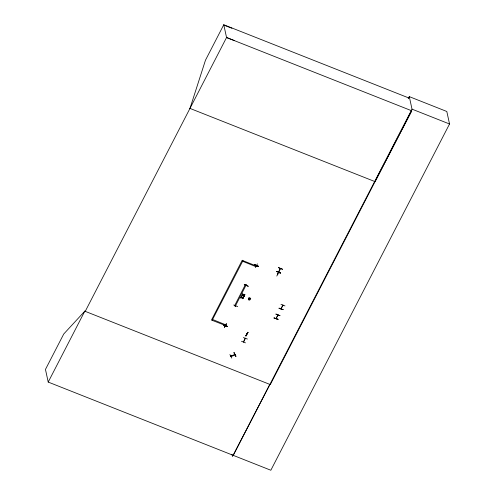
<?xml version="1.0" encoding="UTF-8"?>
<svg xmlns="http://www.w3.org/2000/svg" width="495" height="495" viewBox="0 0 495 495"><rect width="100%" height="100%" fill="white"/><g stroke="black" fill="none" stroke-linecap="round" stroke-linejoin="round"><path stroke-width="0.74" d="M234.859 354.463L230.794 356.084M234.568 354.773L234.816 354.482M234.816 354.284C235.564 355.243 230.682 356.895 230.862 356.01M241.486 341.272L245.464 342.843M276.532 271.6C277.726 270.394 285.238 275.802 276.538 271.569M274.032 317.852L278.004 319.312M279.062 308.113L283.041 309.672M248.224 286.271L244.245 284.582M245.31 338.376L243.441 341.946M278.004 315.018L275.975 318.594L278.017 315.055M283.035 305.279L280.999 308.855L282.868 304.988M283.041 305.223L282.695 305.576L282.905 305.168M225.448 325.537L225.807 325.37M235.453 306.244L235.608 305.687M246.151 285.17L246.343 284.897M246.522 285.182L246.207 285.411M256.521 265.53L256.701 265.827M230.911 356.214L231.344 356.214L231.14 355.886M189.975 108.405L205.481 60.192L223.771 24.75L408.851 97.979M256.528 265.84L256.336 266.149L256.348 265.506M280.585 273.005L276.618 271.396M223.511 324.899C235.552 329.651 215.306 322.041 227.477 326.354M408.226 98.684L409.285 96.63L446.812 111.48L449.54 123.991L270.839 470.25L48.213 382.072L84.824 311.132L85.258 311.305M225.671 325.58L211.47 320.055L242.222 260.24M246.194 284.854L235.311 306.164L234.537 305.861L245.421 284.545M225.497 325.605L225.838 324.732M242.624 261.267L255.921 266.669L256.286 265.951L242.259 260.395M240.749 297.91L241.962 297.377L240.749 297.91L242.117 297.705L242.859 298.726L242.989 298.324L242.859 298.726M241.981 297.483L241.517 296.27L242.29 297.408L243.639 297.21L242.29 297.408M241.981 295.515L243.194 294.983L241.981 295.515L243.354 295.317L244.091 296.332L244.221 295.93L244.091 296.332M242.754 293.875L242.624 294.278L242.754 293.875L243.528 295.014L244.876 294.816L243.528 295.014M241.387 296.672L241.517 296.27M243.472 297.384C241.288 297.384 243.367 298.083 243.614 297.105M244.709 294.989C242.519 294.989 244.598 295.688 244.852 294.711M250.73 298.448C248.459 303.701 246.788 295.224 250.693 298.361M278.543 267.702L282.521 269.28M243.41 337.578L247.376 339.032M280.343 268.339L278.518 271.879L278.908 272.46L276.761 276.049M278.697 272.207L280.591 268.575M275.956 314.146L279.935 315.717M280.987 304.406L284.984 305.916M278.035 319.411L273.958 318.013L278.011 319.306M283.06 309.672L278.982 308.274L283.035 309.567M409.285 96.63L412.013 109.141L233.294 455.301M269.874 384.411L232.495 456.483L232.013 454.292M411.784 110.812L375.049 181.634L189.542 108.238M254.579 264.714L258.545 266.31L254.566 264.72M255.426 267.591L257.363 263.835M226.295 323.711L224.346 327.399L226.456 323.773M235.775 305.984L235.595 306.083M225.98 325.63L225.51 325.747L225.646 325.258M237.724 306.634L233.727 304.982M277.25 273.933L277.423 273.964M277.324 274.15L277.757 274.15M246.764 333.754L246.417 334.032L246.392 333.704M246.083 336L247.995 332.3L245.867 335.82M243.62 342.014L245.291 338.159M282.534 269.231L278.518 267.597M279.953 315.668L275.938 314.04M258.452 266.465L254.449 264.813L258.44 266.514M223.771 24.75L226.555 37.521L85.239 311.355L84.8 311.182L63.75 333.989L45.46 369.431L48.213 382.072M231.27 356.245L231.252 355.936M246.423 333.834L246.819 333.976M229.903 354.55L231.771 358.12M235.843 356.282L233.968 352.626L236.01 356.208M246.324 333.828L246.714 333.939M256.33 266.118L256.255 265.79M234.017 352.7L235.793 356.32M241.962 295.416L243.33 295.212L244.072 296.227M240.725 297.804L242.092 297.606L242.835 298.621M277.559 274.075L277.658 273.89M277.59 274.279L277.293 274.112M223.851 25.115L231.926 28.252M234.63 40.658L226.555 37.521L411.636 110.75L270.307 384.584L84.8 311.182M412.013 109.141L449.54 123.991M245.452 284.699L246.225 285.009M225.869 324.893L212.578 319.485M248.243 286.271L244.258 284.675M248.014 332.324C246.293 333.908 244.078 339.941 247.816 332.219M256.404 265.883L256.422 265.537M243.639 295.138L244.245 296.035M242.6 294.172L243.218 295.088M242.401 297.532L243.008 298.429M241.362 296.567L241.962 297.377M225.541 325.729L225.411 325.351M256.8 265.642L256.837 266.025M242.996 260.549L212.207 320.203M234.432 354.408L234.475 354.791M225.906 325.506L225.807 325.691M248.651 298.714L249.195 299.568L250.161 299.036L249.616 298.176L248.651 298.714"/></g></svg>
